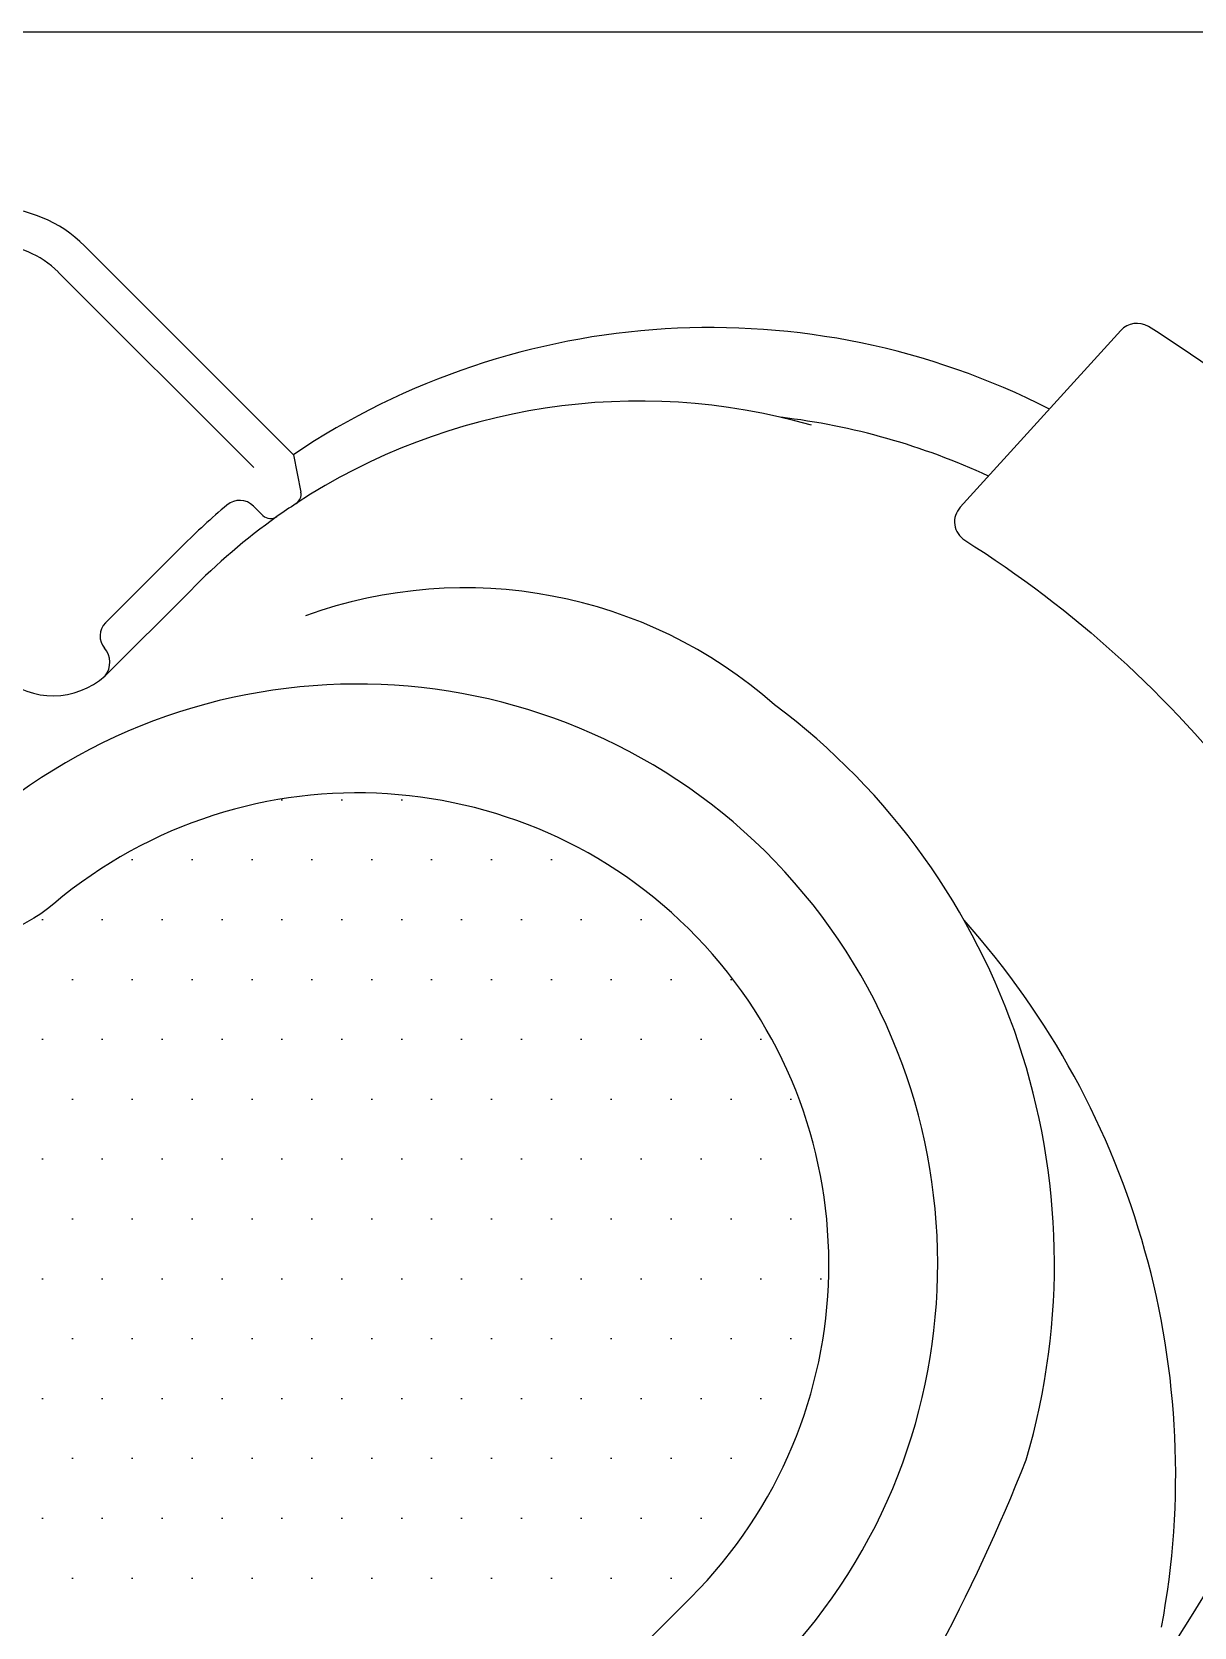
# Model space of a CAD drawing. Header units: millimetres. Extents: x -1272.73 to -1271.1, y 2202.79 to 2204.42.
# Drawn here: x -1271.946 to -1271.412, y 2203.692 to 2204.424 of the extents above; entities that cross this region are included whole.
import ezdxf

# ---------------------------------------------------------------- set-up
doc = ezdxf.new("R2010")
doc.units = ezdxf.units.MM
doc.header["$LTSCALE"] = 10
doc.layers.add('jacuzzi', color=1, linetype='Continuous')

msp = doc.modelspace()

# ---------------------------------------------------------------- hatches: boundary and pattern name
at = {"layer": 'jacuzzi'}
h = msp.add_hatch(dxfattribs=at)
h.set_pattern_fill('DOTS', color=256, scale=0.44, style=0)
h.set_pattern_definition([(0, (-1265.286032, 2198.406658), (0.01375, 0.0275), [0, -0.0275])])
edge = h.paths.add_edge_path()
edge.add_line((-1272.53009, 2204.09461), (-1272.51552, 2203.46415))
edge.add_arc((-1272.2516, 2203.47025), 0.26399, 181.3235, 315)
edge.add_line((-1272.06493, 2203.28358), (-1271.9201, 2203.42842))
edge.add_arc((-1271.95546, 2203.46377), 0.05, 315, 398.0777)
edge.add_arc((-1271.86454, 2203.535), 0.0655, 51.9223, 218.0777, ccw=False)
edge.add_arc((-1271.79331, 2203.62592), 0.05, 231.9223, 315)
edge.add_line((-1271.75795, 2203.59057), (-1271.64324, 2203.70527))
edge.add_arc((-1271.79632, 2203.85836), 0.21649, 315, 490.10485)
edge.add_arc((-1271.98638, 2204.08402), 0.07854, 225, 310.10485, ccw=False)
edge.add_line((-1272.04192, 2204.02848), (-1272.11255, 2204.09911))
edge.add_line((-1272.11255, 2204.09911), (-1272.52204, 2204.10186))
edge.add_arc((-1272.52209, 2204.09386), 0.008, 89.61547, 180)

# ---------------------------------------------------------------- linework, layer by layer
for p, q in [((-1271.82577, 2204.2302), (-1271.92173, 2204.32616)), ((-1271.84387, 2204.22427), (-1271.93375, 2204.31414)), ((-1271.82577, 2204.2302), (-1271.82229, 2204.21298)), ((-1271.84405, 2204.2066), (-1271.83975, 2204.2023)), ((-1271.91202, 2204.15296), (-1271.8768, 2204.18818)), ((-1271.87303, 2204.16773), (-1271.91226, 2204.12859))]:
    msp.add_line(p, q, dxfattribs=at)
at = {"layer": 'jacuzzi', "color": 3}
msp.add_lwpolyline([(-1271.21047, 2203.75844, -0.198923), (-1271.23097, 2203.70894), (-1272.01502, 2202.92495, -0.198902), (-1272.06451, 2202.90445), (-1272.70047, 2202.90445, -0.414214), (-1272.73047, 2202.93445), (-1272.73047, 2204.39444, -0.414214), (-1272.70047, 2204.42444), (-1271.24047, 2204.42444, -0.414214), (-1271.21047, 2204.39444)], format="xyb", close=True, dxfattribs=at)
at = {"layer": 'jacuzzi'}
msp.add_lwpolyline([(-1271.38689, 2204.07236, 0.466545), (-1271.37158, 2204.07175), (-1271.29787, 2204.15287, 0.361621), (-1271.29731, 2204.16565, 0.091582), (-1271.43307, 2204.28905, 0.361724), (-1271.44574, 2204.28727), (-1271.51949, 2204.2061, 0.466651), (-1271.51742, 2204.19092, -0.087969)], format="xyb", close=True, dxfattribs=at)
msp.add_lwpolyline([(-1272.53009, 2204.09461), (-1272.51552, 2203.46415, 0.659858), (-1272.06493, 2203.28358), (-1271.9201, 2203.42842, 0.379254), (-1271.9161, 2203.49461, -0.885935), (-1271.82414, 2203.58656, 0.379254), (-1271.75795, 2203.59057), (-1271.64324, 2203.70527, 0.958169), (-1271.93579, 2204.02394, -0.389406), (-1272.04192, 2204.02848), (-1272.11255, 2204.09911), (-1272.52204, 2204.10186, 0.416181), (-1272.53009, 2204.09386)], format="xyb", dxfattribs=at)
for centre, radius, start, end in [((-1271.96416, 2204.28374), 0.06, 45, 89.61547), ((-1271.96416, 2204.28374), 0.043, 45, 89.61547), ((-1271.63432, 2203.94569), 0.34293, 62.98032, 123.93716), ((-1271.66686, 2203.96731), 0.28753, 74.04929, 123.23413), ((-1271.63928, 2203.93398), 0.31565, 65.13129, 83.19874), ((-1271.85044, 2204.20022), 0.00903, 45, 130.33433), ((-1271.82719, 2204.21199), 0.005, 303.23413, 11.42564), ((-1271.63432, 2203.94569), 0.34293, 130.33433, 135), ((-1271.66686, 2203.96731), 0.28753, 125.37431, 135.80999), ((-1271.83622, 2204.20584), 0.005, 225, 305.37431), ((-1271.66686, 2203.96731), 0.28753, 123.23413, 125.37431), ((-1271.74695, 2203.95397), 0.21508, 48.60722, 109.89782), ((-1271.90597, 2204.14691), 0.00856, 135, 220.56144), ((-1271.92007, 2204.13484), 0.01, 321.34114, 40.56144), ((-1271.93619, 2204.15549), 0.036, 229.6776, 311.65916), ((-1271.79632, 2203.85836), 0.26649, 315, 130.10485), ((-1271.79697, 2203.85858), 0.32073, 343.67998, 53.17557), ((-1271.80274, 2203.76169), 0.3822, 349.43656, 41.77875), ((-1273.34481, 2204.9017), 2.2766, 305.39724, 330.4292), ((-1273.50887, 2205.11478), 2.55217, 304.88509, 328.0498), ((-1272.32455, 2204.1011), 0.89918, 312.83167, 338.28845)]:
    msp.add_arc(centre, radius, start, end, dxfattribs=at)

doc.saveas('drawing.dxf')
